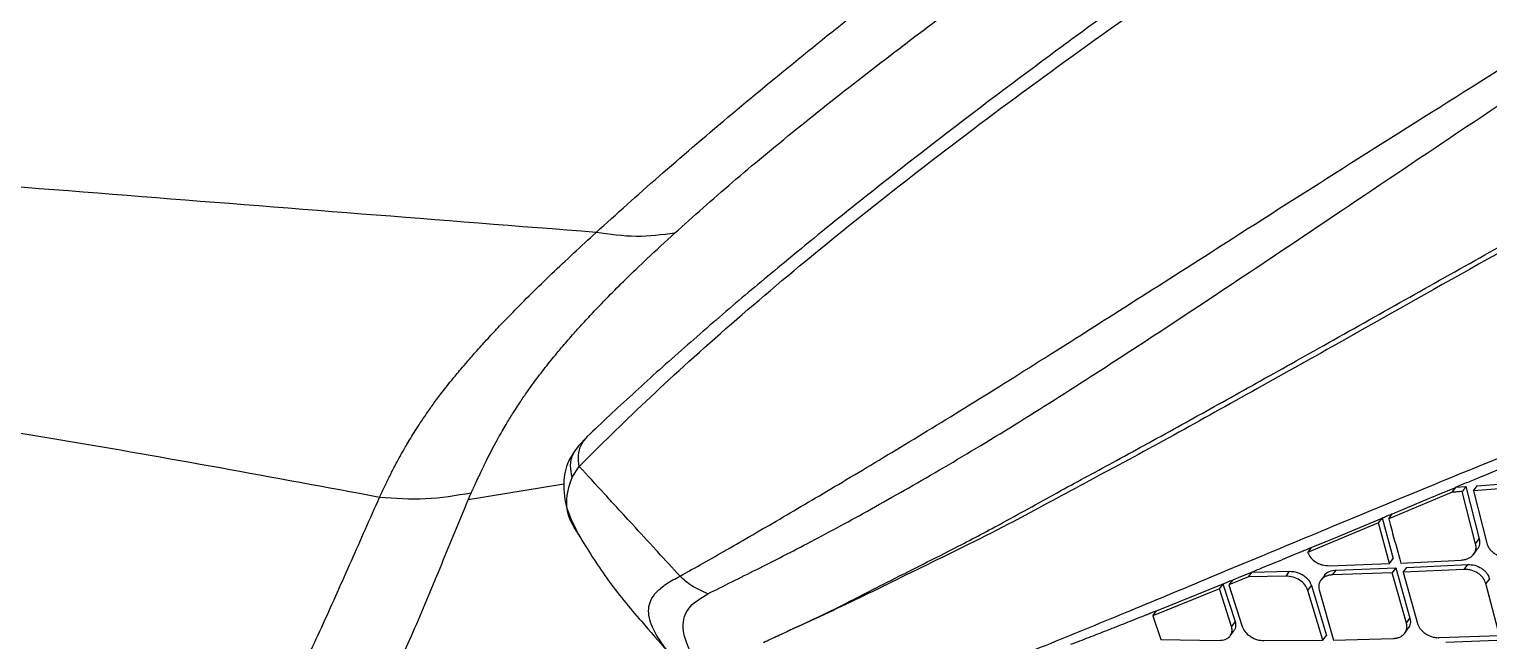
# Model space of a CAD drawing. Extents: x 832 to 912, y 781 to 934.
# Drawn here: x 890.919 to 894.885, y 880.337 to 882 of the extents above; entities that cross this region are included whole.
import ezdxf

# ---------------------------------------------------------------- set-up
doc = ezdxf.new("R2010")
doc.units = 0
doc.header["$MEASUREMENT"] = 0
doc.layers.add('1', color=4, linetype='Continuous')

# ---------------------------------------------------------------- blocks, each defined once
blk = doc.blocks.new('2026 SOVEREIGN HL')
at = {"layer": '1', "color": 3, "linetype": 'Continuous', "lineweight": 25}
for p, q in [((60.7064, 83.7979), (60.6811, 83.7712)), ((60.665, 83.6872), (60.6844, 83.7163)), ((60.6426, 83.6678), (60.3828, 83.6253)), ((63.056, 83.6463), (62.8835, 83.5742)), ((63.0058, 83.6346), (63.0228, 83.6416)), ((63.0228, 83.6416), (63.0656, 83.6596)), ((63.056, 83.6463), (63.0658, 83.6596)), ((63.0655, 83.6597), (63.0935, 83.6616)), ((63.1197, 83.506), (63.0836, 83.6482)), ((63.0935, 83.6616), (63.1295, 83.5194)), ((63.1142, 83.6503), (63.1241, 83.6637)), ((63.283, 83.6627), (63.1142, 83.6503)), ((63.1142, 83.6503), (63.15, 83.5078)), ((63.1241, 83.6637), (63.2929, 83.6761)), ((62.8935, 83.5875), (62.9522, 83.6121)), ((62.9522, 83.6121), (62.9537, 83.6127)), ((62.9537, 83.6127), (63.0056, 83.6345)), ((62.8561, 83.5627), (62.6634, 83.4825)), ((62.7335, 83.5208), (62.866, 83.576)), ((62.8561, 83.5627), (62.8659, 83.576)), ((62.8862, 83.4527), (62.8561, 83.5627)), ((62.8658, 83.5763), (62.896, 83.4659)), ((62.8835, 83.5742), (62.8934, 83.5875)), ((62.6732, 83.4958), (62.7335, 83.5208)), ((63.1145, 83.478), (63.1243, 83.4912)), ((63.1197, 83.506), (63.1295, 83.5194)), ((62.722, 83.4464), (62.8862, 83.4527)), ((62.7406, 83.4348), (62.903, 83.4407)), ((62.8862, 83.4527), (62.896, 83.4659)), ((62.903, 83.4407), (62.8932, 83.4274)), ((62.903, 83.4407), (62.9413, 83.3036)), ((62.9161, 83.4539), (63.0817, 83.4621)), ((62.9231, 83.4287), (62.9329, 83.442)), ((62.9329, 83.442), (63.0983, 83.4498)), ((63.0885, 83.4365), (63.0983, 83.4498)), ((62.5027, 83.4162), (62.4495, 83.3943)), ((62.4592, 83.4076), (62.4495, 83.3943)), ((62.4592, 83.4076), (62.4776, 83.4151)), ((62.4776, 83.4151), (62.5121, 83.4293)), ((62.5027, 83.4162), (62.5124, 83.4294)), ((62.6046, 83.4181), (62.5027, 83.4162)), ((62.512, 83.4294), (62.6143, 83.4314)), ((62.6046, 83.4181), (62.6143, 83.4314)), ((62.7089, 83.4204), (62.6991, 83.4071)), ((62.7308, 83.4216), (62.7406, 83.4348)), ((62.8932, 83.4274), (62.7308, 83.4216)), ((62.9315, 83.2903), (62.8932, 83.4274)), ((63.0885, 83.4365), (62.9231, 83.4287)), ((62.9231, 83.4287), (62.9616, 83.2899)), ((63.1574, 83.4111), (63.1476, 83.3978)), ((62.4236, 83.3837), (62.2426, 83.3105)), ((62.2525, 83.3238), (62.4335, 83.397)), ((62.4563, 83.2818), (62.4236, 83.3837)), ((62.4333, 83.3972), (62.4661, 83.2951)), ((62.4495, 83.3943), (62.4853, 83.2818)), ((62.6638, 83.3796), (62.6736, 83.3928)), ((62.7046, 83.2439), (62.6638, 83.3796)), ((62.6736, 83.3928), (62.7144, 83.2572)), ((62.6948, 83.3807), (62.7339, 83.2443)), ((63.1847, 83.2571), (63.1476, 83.3978)), ((62.2426, 83.3105), (62.2524, 83.3238)), ((62.2426, 83.3105), (62.2648, 83.246)), ((62.4661, 83.2951), (62.4563, 83.2818)), ((62.9315, 83.2903), (62.9413, 83.3036)), ((62.2648, 83.246), (62.4225, 83.2435)), ((62.453, 83.2563), (62.4627, 83.2694)), ((62.5443, 83.2429), (62.7046, 83.2439)), ((62.7046, 83.2439), (62.7144, 83.2572)), ((62.7339, 83.2443), (62.8959, 83.2488)), ((62.9272, 83.2633), (62.9369, 83.2765)), ((63.0206, 83.251), (63.1847, 83.2571)), ((63.039, 83.2391), (63.2013, 83.2448))]:
    blk.add_line(p, q, dxfattribs=at)
at = {"layer": '1', "color": 3, "linetype": 'Continuous', "lineweight": 25, "flags": 128}
for points in [[(62.6732, 83.4958), (62.6677, 83.4883), (62.6634, 83.4825)], [(62.4236, 83.3837), (62.4291, 83.3911), (62.4334, 83.397)]]:
    blk.add_lwpolyline(points, dxfattribs=at)
at = {"layer": '1', "color": 3, "linetype": 'Continuous', "lineweight": 25}
for points, knots in [([(64.4282, 86.4887), (64.3232, 86.4218), (64.1148, 86.2892), (63.8191, 86.0997), (63.5521, 85.9268), (63.3229, 85.7767), (63.1303, 85.649), (62.9782, 85.547), (62.8621, 85.4684), (62.7771, 85.4105), (62.7075, 85.3629), (62.6455, 85.3201), (62.5842, 85.2777), (62.5228, 85.235), (62.4579, 85.1896), (62.3853, 85.1385), (62.2981, 85.0767), (62.1931, 85.0016), (62.0688, 84.9114), (61.9269, 84.807), (61.7696, 84.689), (61.5995, 84.5583), (61.4195, 84.4164), (61.2506, 84.279), (61.0958, 84.149), (60.9576, 84.0289), (60.8235, 83.9089), (60.746, 83.8354), (60.7062, 83.7977)], [0, 0, 0, 0, 0.067659, 0.134154, 0.193094, 0.244418, 0.288217, 0.324574, 0.349836, 0.369658, 0.384815, 0.399484, 0.414285, 0.429222, 0.444297, 0.462077, 0.483124, 0.509831, 0.542091, 0.579834, 0.623004, 0.671603, 0.725743, 0.785634, 0.834561, 0.886746, 0.941786, 1, 1, 1, 1]), ([(60.6844, 83.7163), (60.7421, 83.7738), (60.8578, 83.8892), (61.0775, 84.0886), (61.3265, 84.2994), (61.6032, 84.5197), (61.9041, 84.7465), (62.227, 84.9782), (62.5684, 85.213), (62.9246, 85.4495), (63.2935, 85.6875), (63.674, 85.9273), (64.0626, 86.1687), (64.3262, 86.3321), (64.4578, 86.4137)], [0, 0, 0, 0, 0.083648, 0.167746, 0.251461, 0.334457, 0.417447, 0.500935, 0.584376, 0.667336, 0.750217, 0.833366, 0.916826, 1, 1, 1, 1]), ([(60.9581, 83.4182), (60.9999, 83.4417), (61.0835, 83.4888), (61.2262, 83.5718), (61.3857, 83.6657), (61.5658, 83.7739), (61.7673, 83.8967), (61.988, 84.0361), (62.2256, 84.1869), (62.5032, 84.3644), (62.8211, 84.5669), (63.1772, 84.7911), (63.5405, 85.0162), (63.9097, 85.2407), (64.2827, 85.4635), (64.5339, 85.6098), (64.6594, 85.6829)], [0, 0, 0, 0, 0.06234, 0.124818, 0.187363, 0.250453, 0.313852, 0.376637, 0.439459, 0.502671, 0.586016, 0.668823, 0.751617, 0.834543, 0.917364, 1, 1, 1, 1]), ([(61.034, 83.3702), (61.0772, 83.3918), (61.1638, 83.4351), (61.3119, 83.5102), (61.4759, 83.5991), (61.6599, 83.7039), (61.8638, 83.8264), (62.0846, 83.9668), (62.3197, 84.1203), (62.5918, 84.3018), (62.9007, 84.5097), (63.2449, 84.7406), (63.5953, 84.9725), (63.9512, 85.2034), (64.3112, 85.4317), (64.5548, 85.58), (64.6765, 85.6541)], [0, 0, 0, 0, 0.062319, 0.124752, 0.187451, 0.250906, 0.314486, 0.37751, 0.440611, 0.503895, 0.587131, 0.669779, 0.75236, 0.835034, 0.917583, 1, 1, 1, 1]), ([(60.73, 84.3524), (60.7857, 84.4026), (60.8953, 84.5015), (61.0856, 84.6642), (61.2886, 84.832), (61.5055, 85.0053), (61.7325, 85.1815), (61.8913, 85.3007), (61.9707, 85.3603)], [0, 0, 0, 0, 0.172787, 0.3403185, 0.5076067, 0.6716901, 0.8358245, 1, 1, 1, 1]), ([(60.9435, 84.3505), (60.9945, 84.3961), (61.0955, 84.4862), (61.2721, 84.6325), (61.4631, 84.7838), (61.6699, 84.941), (61.8888, 85.1025), (62.0427, 85.2127), (62.1201, 85.2681)], [0, 0, 0, 0, 0.168194, 0.333012, 0.499444, 0.664474, 0.831379, 1, 1, 1, 1]), ([(61.2237, 83.256), (61.2304, 83.2592), (61.2683, 83.2768), (61.341, 83.31), (61.4329, 83.3563), (61.5247, 83.4038), (61.6148, 83.449), (61.7206, 83.5024), (61.8439, 83.5678), (61.985, 83.6468), (62.1483, 83.7348), (62.3177, 83.8279), (62.5018, 83.9303), (62.6996, 84.041), (62.9106, 84.1598), (63.1276, 84.282), (63.348, 84.4045), (63.5755, 84.5296), (63.7833, 84.6431), (63.9652, 84.741), (64.1251, 84.8263), (64.2952, 84.9157), (64.4638, 85.0039), (64.6122, 85.0809), (64.7005, 85.1248), (64.7387, 85.1439)], [0, 0, 0, 0, 0.009738, 0.054601, 0.100033, 0.132056, 0.170262, 0.205637, 0.248795, 0.300159, 0.346151, 0.397485, 0.446641, 0.498592, 0.555879, 0.611205, 0.664279, 0.72109, 0.779345, 0.816197, 0.852883, 0.894557, 0.93795, 0.973138, 1, 1, 1, 1]), ([(64.7458, 85.1303), (64.6056, 85.0588), (64.3249, 84.9158), (63.91, 84.6963), (63.5014, 84.4735), (63.1005, 84.2514), (62.7613, 84.0591), (62.4805, 83.9024), (62.256, 83.7767), (62.0412, 83.6626), (61.8266, 83.545), (61.6084, 83.4394), (61.403, 83.3378), (61.2837, 83.2832), (61.2239, 83.2558)], [0, 0, 0, 0, 0.099305, 0.198803, 0.298385, 0.398317, 0.498406, 0.560918, 0.623789, 0.687365, 0.750255, 0.83339, 0.916533, 1, 1, 1, 1]), ([(60.73, 84.3524), (59.8804, 84.4192), (58.1835, 84.5525), (56.4862, 84.6867), (55.6387, 84.7537)], [0, 0, 0, 0, 0.500704, 1, 1, 1, 1]), ([(60.1417, 83.6324), (60.1465, 83.6426), (60.1554, 83.6618), (60.1692, 83.6901), (60.1835, 83.7182), (60.1989, 83.7466), (60.2134, 83.7722), (60.2266, 83.7941), (60.2387, 83.8136), (60.2526, 83.8352), (60.2686, 83.8589), (60.2871, 83.8852), (60.3098, 83.9157), (60.3348, 83.9476), (60.3594, 83.9773), (60.3824, 84.0042), (60.4067, 84.032), (60.4359, 84.0641), (60.4681, 84.0986), (60.5227, 84.1553), (60.6056, 84.2374), (60.6889, 84.3145), (60.73, 84.3524)], [0, 0, 0, 0, 0.061113, 0.114648, 0.166847, 0.223877, 0.27582, 0.307472, 0.341638, 0.37831, 0.417482, 0.459146, 0.503291, 0.556806, 0.597502, 0.625467, 0.663552, 0.703525, 0.742822, 0.784244, 0.893599, 1, 1, 1, 1]), ([(60.3907, 83.6436), (60.3911, 83.6444), (60.3927, 83.6481), (60.3964, 83.6564), (60.4027, 83.6703), (60.4104, 83.687), (60.4183, 83.7037), (60.4254, 83.7186), (60.4404, 83.749), (60.4566, 83.78), (60.4755, 83.8135), (60.4872, 83.8335), (60.5033, 83.86), (60.5227, 83.89), (60.5419, 83.918), (60.5594, 83.9425), (60.5804, 83.9705), (60.6063, 84.0036), (60.6378, 84.0415), (60.6636, 84.0712), (60.6885, 84.099), (60.7186, 84.1317), (60.7606, 84.1756), (60.8125, 84.2274), (60.8714, 84.2843), (60.9183, 84.3274), (60.9435, 84.3505)], [0, 0, 0, 0, 0.0053, 0.022443, 0.050189, 0.088548, 0.121898, 0.148667, 0.174753, 0.296592, 0.320515, 0.351743, 0.400691, 0.453437, 0.496256, 0.529907, 0.561907, 0.616554, 0.665749, 0.709625, 0.726916, 0.766096, 0.824576, 0.874293, 0.932335, 1, 1, 1, 1]), ([(60.9435, 84.3505), (60.9091, 84.3459), (60.8403, 84.3367), (60.7668, 84.3472), (60.73, 84.3524)], [0, 0, 0, 0, 0.500002, 1, 1, 1, 1]), ([(60.1417, 83.6324), (59.8528, 83.6861), (59.2741, 83.7936), (58.4077, 83.9225), (57.3948, 84.0537), (56.2365, 84.1797), (55.3685, 84.2624), (54.9341, 84.3038)], [0, 0, 0, 0, 0.165339, 0.331075, 0.497497, 0.748472, 1, 1, 1, 1]), ([(61.4518, 83.0372), (61.506, 83.057), (61.615, 83.0966), (61.8062, 83.1714), (62.0139, 83.2554), (62.2384, 83.3481), (62.477, 83.4475), (62.7729, 83.5709), (63.1308, 83.7191), (63.5535, 83.8893), (63.9923, 84.0609), (64.2948, 84.1708), (64.4463, 84.2259)], [0, 0, 0, 0, 0.080976, 0.162706, 0.245456, 0.32577, 0.407714, 0.491267, 0.616464, 0.743326, 0.871464, 1, 1, 1, 1]), ([(60.6843, 83.7162), (60.683, 83.7263), (60.6801, 83.7469), (60.6879, 83.7761), (60.7004, 83.7905), (60.7065, 83.7975)], [0, 0, 0, 0, 0.328153, 0.674848, 1, 1, 1, 1]), ([(60.6832, 83.7737), (60.6729, 83.7597), (60.6504, 83.7292), (60.6387, 83.6696), (60.6474, 83.5989), (60.6724, 83.5506), (60.6851, 83.5259)], [0, 0, 0, 0, 0.208441, 0.453104, 0.719861, 1, 1, 1, 1]), ([(60.665, 83.6872), (60.6629, 83.6977), (60.6585, 83.7196), (60.6651, 83.7498), (60.6771, 83.7644), (60.6823, 83.7707)], [0, 0, 0, 0, 0.349314, 0.720984, 1, 1, 1, 1]), ([(63.1427, 83.6921), (63.1772, 83.7066), (63.2461, 83.7355), (63.316, 83.7646), (63.3509, 83.7792)], [0, 0, 0, 0, 0.4999736, 1, 1, 1, 1]), ([(60.687, 83.5262), (60.6838, 83.5306), (60.6581, 83.5651), (60.6436, 83.6232), (60.6578, 83.6657), (60.665, 83.6872)], [0, 0, 0, 0, 0.06676, 0.528081, 1, 1, 1, 1]), ([(60.9581, 83.4182), (60.9377, 83.4404), (60.916, 83.4641), (60.8729, 83.511), (60.8339, 83.5534), (60.7869, 83.6046), (60.7388, 83.6572), (60.7069, 83.6919), (60.6844, 83.7164)], [0, 0, 0, 0, 0.223796, 0.237966, 0.472856, 0.650371, 0.753443, 1, 1, 1, 1]), ([(63.0655, 83.6599), (63.0767, 83.6646), (63.0993, 83.6741), (63.122, 83.6836), (63.1333, 83.6883)], [0, 0, 0, 0, 0.500009, 1, 1, 1, 1]), ([(63.1333, 83.6883), (63.1349, 83.6889), (63.138, 83.6902), (63.1411, 83.6916), (63.1427, 83.6922)], [0, 0, 0, 0, 0.499875, 1, 1, 1, 1]), ([(60.3906, 83.6439), (60.3494, 83.637), (60.2671, 83.623), (60.1835, 83.6293), (60.1417, 83.6324)], [0, 0, 0, 0, 0.500005, 1, 1, 1, 1]), ([(60.3828, 83.6253), (60.3843, 83.6289), (60.387, 83.6351), (60.3895, 83.6413), (60.3906, 83.6439)], [0, 0, 0, 0, 0.58319, 1, 1, 1, 1]), ([(63.0836, 83.6482), (63.0785, 83.6478), (63.0693, 83.6472), (63.06, 83.6466), (63.056, 83.6463)], [0, 0, 0, 0, 0.559995, 1, 1, 1, 1]), ([(63.0935, 83.6616), (63.0917, 83.6591), (63.0884, 83.6546), (63.0851, 83.6501), (63.0836, 83.6482)], [0, 0, 0, 0, 0.559991, 1, 1, 1, 1]), ([(59.813, 82.9378), (59.845, 82.9984), (59.9091, 83.1196), (59.9908, 83.291), (60.0646, 83.4589), (60.116, 83.5746), (60.1417, 83.6324)], [0, 0, 0, 0, 0.249469, 0.4992033, 0.7493899, 1, 1, 1, 1]), ([(60.0678, 82.9185), (60.1274, 83.04), (60.2167, 83.2223), (60.31, 83.4503), (60.3585, 83.567), (60.3828, 83.6253)], [0, 0, 0, 0, 0.499939, 0.750162, 1, 1, 1, 1]), ([(62.8658, 83.5764), (62.8663, 83.5766), (62.8673, 83.577), (62.8682, 83.5774), (62.8687, 83.5776)], [0, 0, 0, 0, 0.4998127, 1, 1, 1, 1]), ([(62.8688, 83.5776), (62.8728, 83.5793), (62.881, 83.5827), (62.8892, 83.5861), (62.8932, 83.5878)], [0, 0, 0, 0, 0.5000171, 1, 1, 1, 1]), ([(62.8835, 83.5742), (62.8849, 83.5692), (62.8885, 83.5559), (62.8993, 83.5158), (62.9089, 83.4807), (62.9161, 83.4539)], [0, 0, 0, 0, 0.124188, 0.332256, 1, 1, 1, 1]), ([(60.6818, 83.5315), (60.7069, 83.4909), (60.7607, 83.4041), (60.8464, 83.3024), (60.9007, 83.2411), (60.9242, 83.2145)], [0, 0, 0, 0, 0.332453, 0.710283, 1, 1, 1, 1]), ([(62.6029, 83.4671), (62.6103, 83.4701), (62.625, 83.4762), (62.6399, 83.4823), (62.6473, 83.4854)], [0, 0, 0, 0, 0.500019, 1, 1, 1, 1]), ([(62.6473, 83.4854), (62.6483, 83.4858), (62.6503, 83.4867), (62.6523, 83.4875), (62.6533, 83.4879)], [0, 0, 0, 0, 0.499785, 1, 1, 1, 1]), ([(62.6533, 83.4879), (62.6565, 83.4893), (62.6631, 83.492), (62.6697, 83.4947), (62.673, 83.4961)], [0, 0, 0, 0, 0.499996, 1, 1, 1, 1]), ([(62.6634, 83.4825), (62.6659, 83.4776), (62.6708, 83.4676), (62.6843, 83.4566), (62.6955, 83.4512), (62.7014, 83.4493), (62.703, 83.4488), (62.7034, 83.4487), (62.7035, 83.4487), (62.7097, 83.4475), (62.7159, 83.4469), (62.722, 83.4464)], [0, 0, 0, 0, 0.247961, 0.499593, 0.685551, 0.733115, 0.745475, 0.74878, 0.750035, 0.750193, 1, 1, 1, 1]), ([(63.0818, 83.4621), (63.0853, 83.4625), (63.092, 83.4632), (63.1031, 83.4674), (63.1141, 83.4756), (63.1206, 83.4882), (63.1211, 83.4988), (63.1203, 83.5045), (63.1197, 83.5059), (63.1197, 83.506)], [0, 0, 0, 0, 0.142298, 0.273234, 0.500158, 0.749489, 0.926437, 0.991234, 1, 1, 1, 1]), ([(63.1295, 83.5194), (63.1301, 83.5146), (63.1313, 83.5047), (63.1279, 83.495), (63.1243, 83.4913), (63.1243, 83.4912)], [0, 0, 0, 0, 0.4742374, 0.994438, 1, 1, 1, 1]), ([(63.15, 83.5078), (63.1519, 83.5027), (63.155, 83.4948), (63.1635, 83.4854), (63.174, 83.4773), (63.1898, 83.47), (63.2027, 83.4695), (63.2092, 83.4693)], [0, 0, 0, 0, 0.236154, 0.36517, 0.500628, 0.749875, 1, 1, 1, 1]), ([(62.512, 83.4296), (62.5171, 83.4317), (62.5274, 83.4359), (62.5377, 83.4401), (62.5428, 83.4422)], [0, 0, 0, 0, 0.499988, 1, 1, 1, 1]), ([(62.5428, 83.4423), (62.5519, 83.446), (62.5702, 83.4535), (62.5887, 83.4611), (62.5979, 83.4649)], [0, 0, 0, 0, 0.500014, 1, 1, 1, 1]), ([(62.5979, 83.465), (62.5987, 83.4653), (62.6004, 83.466), (62.6021, 83.4667), (62.6029, 83.4671)], [0, 0, 0, 0, 0.500096, 1, 1, 1, 1]), ([(63.0983, 83.4498), (63.1048, 83.4495), (63.1178, 83.449), (63.1335, 83.4416), (63.1439, 83.4334), (63.1524, 83.4241), (63.1555, 83.4162), (63.1575, 83.4111)], [0, 0, 0, 0, 0.250685, 0.50064, 0.635978, 0.764442, 1, 1, 1, 1]), ([(60.9244, 83.2146), (60.9154, 83.2267), (60.89, 83.2609), (60.8741, 83.2991), (60.8719, 83.3306), (60.8781, 83.3542), (60.894, 83.3765), (60.9206, 83.3981), (60.9452, 83.4113), (60.9581, 83.4182)], [0, 0, 0, 0, 0.108382, 0.306879, 0.413968, 0.528676, 0.67493, 0.828198, 1, 1, 1, 1]), ([(61.034, 83.3702), (61.0182, 83.3772), (60.9864, 83.3913), (60.9676, 83.4092), (60.9581, 83.4182)], [0, 0, 0, 0, 0.496986, 1, 1, 1, 1]), ([(62.4333, 83.3973), (62.4376, 83.399), (62.4461, 83.4025), (62.4546, 83.406), (62.4589, 83.4077)], [0, 0, 0, 0, 0.4999912, 1, 1, 1, 1]), ([(62.6638, 83.3796), (62.6615, 83.3848), (62.657, 83.3952), (62.6421, 83.408), (62.6238, 83.4168), (62.611, 83.4177), (62.6046, 83.4181)], [0, 0, 0, 0, 0.249905, 0.500022, 0.750069, 1, 1, 1, 1]), ([(62.6143, 83.4314), (62.6194, 83.4312), (62.628, 83.4307), (62.6406, 83.4266), (62.6511, 83.4212), (62.6602, 83.414), (62.6686, 83.4047), (62.6717, 83.3974), (62.6736, 83.3928)], [0, 0, 0, 0, 0.199685, 0.336016, 0.49647, 0.647725, 0.782191, 1, 1, 1, 1]), ([(62.7308, 83.4216), (62.7275, 83.4213), (62.7212, 83.4208), (62.7103, 83.4172), (62.6995, 83.4097), (62.6941, 83.3987), (62.6931, 83.3887), (62.6942, 83.3834), (62.6948, 83.3807)], [0, 0, 0, 0, 0.132737, 0.260434, 0.499962, 0.743718, 0.870382, 1, 1, 1, 1]), ([(62.7093, 83.4202), (62.7096, 83.4208), (62.7119, 83.4259), (62.7227, 83.4323), (62.7346, 83.434), (62.7406, 83.4348)], [0, 0, 0, 0, 0.066004, 0.528956, 1, 1, 1, 1]), ([(63.1476, 83.3978), (63.1456, 83.4029), (63.1426, 83.4108), (63.134, 83.4202), (63.1236, 83.4284), (63.1101, 83.4343), (63.0971, 83.4366), (63.0908, 83.4365), (63.0885, 83.4365)], [0, 0, 0, 0, 0.236509, 0.365005, 0.500051, 0.749168, 0.908756, 1, 1, 1, 1]), ([(61.1045, 83.0606), (61.0844, 83.0822), (61.0467, 83.1228), (61.0043, 83.1802), (60.9774, 83.229), (60.9655, 83.2697), (60.9669, 83.303), (60.984, 83.3406), (61.0136, 83.3582), (61.034, 83.3702)], [0, 0, 0, 0, 0.146333, 0.274476, 0.391483, 0.504323, 0.618702, 0.738434, 1, 1, 1, 1]), ([(62.2321, 83.3162), (62.2354, 83.3175), (62.2421, 83.3202), (62.2488, 83.3229), (62.2522, 83.3242)], [0, 0, 0, 0, 0.499985, 1, 1, 1, 1]), ([(62.1264, 83.2742), (62.1429, 83.2807), (62.1759, 83.2937), (62.2096, 83.3071), (62.2265, 83.3138)], [0, 0, 0, 0, 0.499904, 1, 1, 1, 1]), ([(62.2265, 83.3138), (62.2274, 83.3142), (62.2293, 83.315), (62.2312, 83.3157), (62.2321, 83.3161)], [0, 0, 0, 0, 0.499839, 1, 1, 1, 1]), ([(62.4225, 83.2434), (62.4284, 83.244), (62.4401, 83.245), (62.4513, 83.2529), (62.4566, 83.2619), (62.4588, 83.2714), (62.4572, 83.278), (62.4563, 83.2818)], [0, 0, 0, 0, 0.249342, 0.49894, 0.664462, 0.803197, 1, 1, 1, 1]), ([(62.4661, 83.2951), (62.4668, 83.2923), (62.4681, 83.2869), (62.4674, 83.2792), (62.4655, 83.2734), (62.4632, 83.2705), (62.4625, 83.2696)], [0, 0, 0, 0, 0.295272, 0.583259, 0.864065, 1, 1, 1, 1]), ([(62.8959, 83.2488), (62.8991, 83.2491), (62.9054, 83.2496), (62.9162, 83.2533), (62.9248, 83.2595), (62.9305, 83.2681), (62.9333, 83.2771), (62.9332, 83.2855), (62.9317, 83.2898), (62.9316, 83.2903)], [0, 0, 0, 0, 0.133255, 0.26106, 0.499656, 0.625191, 0.774534, 0.97578, 1, 1, 1, 1]), ([(62.9413, 83.3036), (62.9422, 83.2985), (62.9439, 83.2886), (62.939, 83.2805), (62.9366, 83.2766)], [0, 0, 0, 0, 0.516852, 1, 1, 1, 1]), ([(62.9616, 83.2899), (62.9635, 83.2852), (62.9666, 83.2776), (62.975, 83.2683), (62.9849, 83.2603), (62.9974, 83.2542), (63.0094, 83.2515), (63.0164, 83.2509), (63.0195, 83.251), (63.0203, 83.251), (63.0205, 83.251), (63.0206, 83.251), (63.0206, 83.251), (63.0206, 83.251)], [0, 0, 0, 0, 0.22443, 0.355972, 0.499927, 0.716933, 0.872818, 0.967245, 0.991322, 0.997579, 0.999272, 0.999906, 1, 1, 1, 1]), ([(61.185, 83.2381), (61.1914, 83.2411), (61.2042, 83.247), (61.2172, 83.253), (61.2237, 83.256)], [0, 0, 0, 0, 0.501845, 1, 1, 1, 1]), ([(62.0202, 83.233), (62.0363, 83.2392), (62.0684, 83.2515), (62.1012, 83.2644), (62.1177, 83.2708)], [0, 0, 0, 0, 0.499922, 1, 1, 1, 1]), ([(62.1178, 83.2709), (62.1193, 83.2714), (62.1221, 83.2725), (62.125, 83.2737), (62.1264, 83.2742)], [0, 0, 0, 0, 0.499926, 1, 1, 1, 1]), ([(62.4853, 83.2818), (62.4876, 83.2767), (62.4919, 83.2671), (62.5017, 83.2584), (62.51, 83.2527), (62.5169, 83.2489), (62.5293, 83.2442), (62.5384, 83.2434), (62.5443, 83.2429)], [0, 0, 0, 0, 0.249676, 0.472367, 0.499683, 0.639058, 0.769045, 1, 1, 1, 1])]:
    blk.add_open_spline(points, degree=3, knots=knots, dxfattribs=at)

msp = doc.modelspace()

# ---------------------------------------------------------------- block references
at = {"layer": '1'}
msp.add_blockref('2026 SOVEREIGN HL', (831.7292, 797.0948), dxfattribs=at)

doc.saveas('drawing.dxf')
